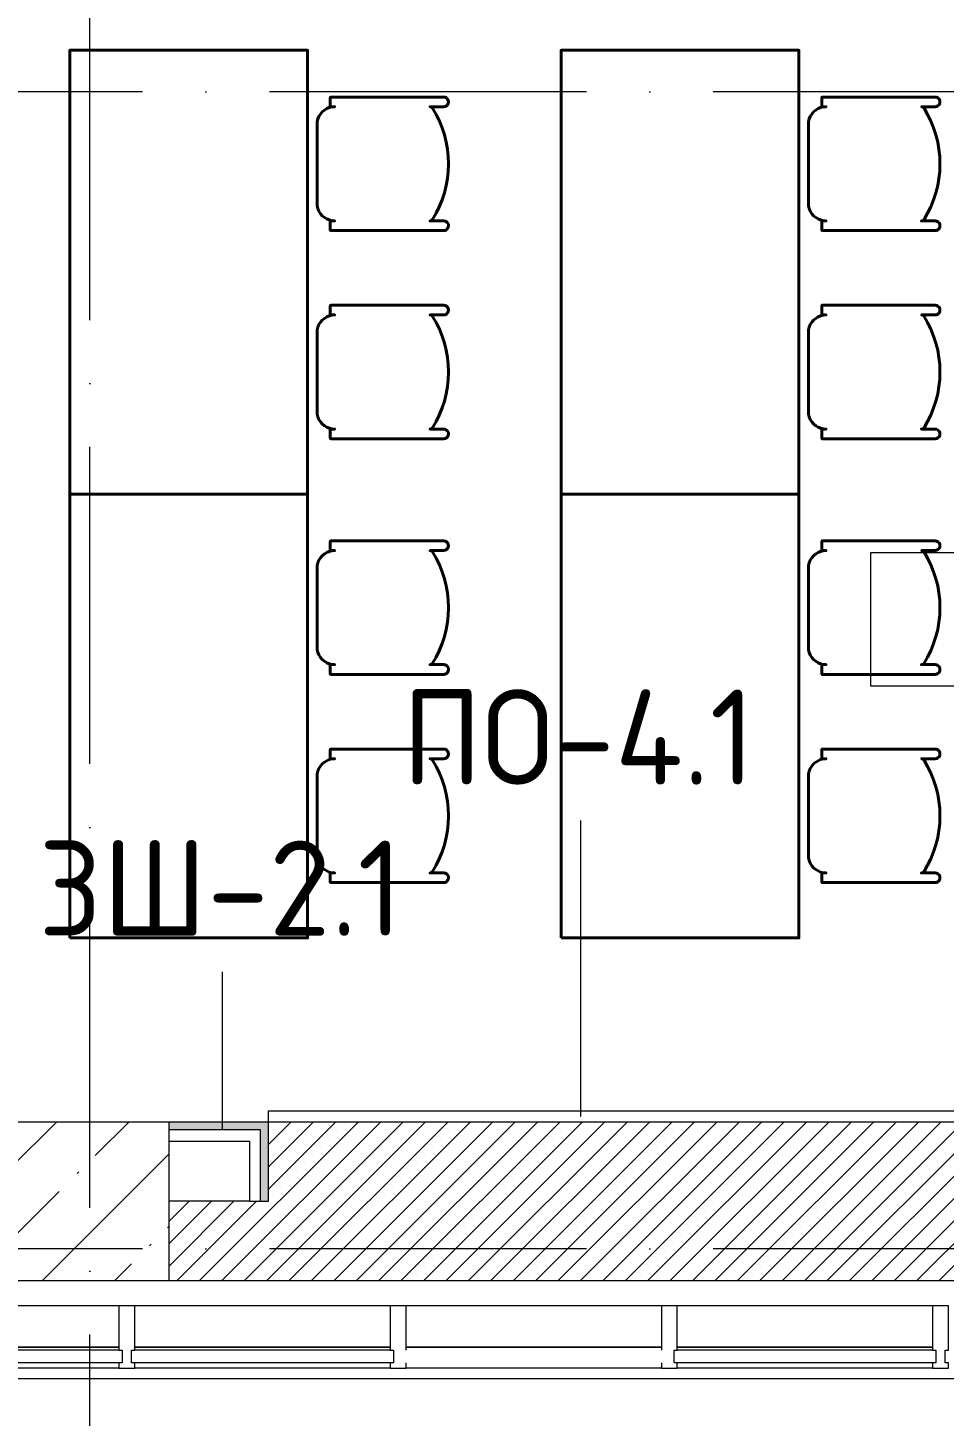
# Model space of a CAD drawing. Header units: millimetres. Extents: x -6467 to 105918, y -7090 to 92481.
# Drawn here: x 74954 to 77845, y -2347 to 2033 of the extents above; entities that cross this region are included whole.
import ezdxf

# ---------------------------------------------------------------- set-up
doc = ezdxf.new("R2010")
doc.units = ezdxf.units.MM
doc.linetypes.add('50_200_ШТРИХ_1Т_ш5_п1_п1_', pattern=[1400, 1000, -200, 0, -200])
for name, color, linetype, lineweight in [('A-FLOR', 7, 'Continuous', 9), ('A-FLOR-IDEN', 7, 'Continuous', 9), ('A-GLAZ', 7, 'Continuous', 5), ('A-GLAZ-CWMG', 7, 'Continuous', 9), ('A-GLAZ-CWMG-1', 7, 'Continuous', 20), ('A-WALL', 7, 'Continuous', 5), ('A-WALL-FNSH-1', 7, 'Continuous', 5), ('A-WALL-IDEN', 7, 'Continuous', 9), ('S-COLS', 7, 'Continuous', 9), ('S-COLS-1', 7, 'Continuous', 5)]:
    doc.layers.add(name, color=color, linetype=linetype, lineweight=lineweight)
for name, color, linetype, lineweight, true_color in [('A-FLOR-PATT-1', 7, 'Continuous', 5, 0xd61c12), ('A-WALL-1', 7, 'Continuous', 5, 0x77b143), ('мебель 2 этаж-1', 7, 'Continuous', 40, 0xaaaaaa), ('Оси-3', 7, '50_200_ШТРИХ_1Т_ш5_п1_п1_', 9, 0xaaaaaa), ('ТХ_функционал-2', 7, 'Continuous', 40, 0xaaaaaa)]:
    doc.layers.add(name, color=color, linetype=linetype, lineweight=lineweight, true_color=true_color)
doc.styles.add('GOST Common', font='GOST_Common.ttf', dxfattribs={"height": 300})

# ---------------------------------------------------------------- blocks, each defined once
blk = doc.blocks.new('BSC_Колонна _Прямоугольная - 500х500-V69-АИ_План этажа Радиаторы_2')
at = {"layer": 'S-COLS-1'}
h = blk.add_hatch(dxfattribs=at)
h.set_pattern_fill('FP_97', color=256, style=0, pattern_type=2)
h.set_pattern_definition([(45, (-75150, 1668.96), (-228.0985, 228.0985), []), (45, (-74921.9, 1668.96), (-228.0985, 228.0985), [403.225, -80.645, 6.706, -73.939])])
h.paths.add_polyline_path([(-250, -250), (250, -250), (250, 250), (-250, 250), (-250, -50.9)])
for p, q in [((250, 250), (-250, 250)), ((-250, 250), (-250, -250)), ((250, -250), (250, 250)), ((-250, -250), (250, -250))]:
    blk.add_line(p, q, dxfattribs=at)
blk = doc.blocks.new('Прямоугольный импост - Импост структурный с накладкой - 180мм-V240-АИ_План этажа Радиаторы_2')
at = {"layer": 'A-GLAZ-CWMG'}
for p, q in [((75241.7, -1999), (74436.1, -1999)), ((75241.7, -2139), (74436.1, -2139)), ((75241.7, -2179), (74436.1, -2179)), ((75241.7, -2196), (74436.1, -2196))]:
    blk.add_line(p, q, dxfattribs=at)
blk = doc.blocks.new('Прямоугольный импост - Импост структурный с накладкой - 180мм-22873265-АИ_План этажа Радиаторы_2')
at = {"layer": 'A-GLAZ-CWMG-1'}
for p, q in [((-25, 0), (-25, 17)), ((-25, 17), (25, 17)), ((-15, 0), (-25, 0)), ((-15, -40), (-15, 0)), ((25, 0), (15, 0)), ((15, 0), (15, -40)), ((25, 17), (25, 0)), ((-25, -180), (-25, -40)), ((-25, -40), (-15, -40)), ((15, -40), (25, -40)), ((25, -40), (25, -180)), ((25, -180), (-25, -180))]:
    blk.add_line(p, q, dxfattribs=at)
blk = doc.blocks.new('Прямоугольный импост - Импост структурный с накладкой - 180мм-22703092-АИ_План этажа Радиаторы_2')
at = {"layer": 'A-GLAZ-CWMG'}
for p, q in [((74386.1, -1999), (73580.6, -1999)), ((74386.1, -2196), (73580.6, -2196))]:
    blk.add_line(p, q, dxfattribs=at)
blk = doc.blocks.new('Прямоугольный импост - Импост структурный с накладкой - 180мм-V237-АИ_План этажа Радиаторы_2')
at = {"layer": 'A-GLAZ-CWMG-1'}
for p, q in [((-25, 0), (-25, 17)), ((-25, 17), (25, 17)), ((-15, 0), (-25, 0)), ((-15, -40), (-15, 0)), ((25, 17), (25, 0)), ((-25, -180), (-25, -40)), ((-25, -40), (-15, -40)), ((25, -40), (25, -180)), ((25, -180), (-25, -180))]:
    blk.add_line(p, q, dxfattribs=at)
blk = doc.blocks.new('Прямоугольный импост - Импост структурный с накладкой - 180мм-22437100-АИ_План этажа Радиаторы_2')
at = {"layer": 'A-GLAZ-CWMG-1'}
for p, q in [((-25, 0), (-25, 17)), ((-25, 17), (25, 17)), ((25, 0), (15, 0)), ((15, 0), (15, -40)), ((25, 17), (25, 0)), ((-25, -180), (-25, -40)), ((15, -40), (25, -40)), ((25, -40), (25, -180)), ((25, -180), (-25, -180))]:
    blk.add_line(p, q, dxfattribs=at)
blk = doc.blocks.new('Отлив_СКБ - Отлив витража-V410-АИ_План этажа Радиаторы_2')
at = {"layer": 'A-GLAZ'}
for p, q in [((7700, 100), (0, 100)), ((2591.7, 2), (3397.2, 2)), ((3447.2, 2), (4252.8, 2)), ((4302.8, 2), (5108.3, 2)), ((5158.3, 2), (5963.9, 2)), ((3397.2, 0), (2591.7, 0)), ((4252.8, 0), (3447.2, 0)), ((5108.3, 0), (4302.8, 0)), ((5963.9, 0), (5158.3, 0))]:
    blk.add_line(p, q, dxfattribs=at)
blk = doc.blocks.new('мебель 2 этаж-28800768-АИ_План этажа Радиаторы_2')
at = {"layer": 'ТХ_функционал-2', "flags": 128}
for points in [[(77350, 2277.1), (77350, 3677.1), (78100, 3677.1), (78100, 2277.1)], [(78900, 2277.1), (78900, 3677.1), (79650, 3677.1), (79650, 2277.1)], [(78529.5, 3529.7), (78174.6, 3529.7), (78172.7, 3528.9), (78171.9, 3526.9), (78171.9, 3501.8), (78172.7, 3499.8), (78174.6, 3499), (78185.8, 3499), (78177, 3498.3), (78168.5, 3496.2), (78160.6, 3493), (78153, 3488.3), (78146.3, 3482.6), (78140.7, 3476), (78136, 3468.5), (78132.7, 3460.4), (78130.7, 3451.9), (78130, 3443.2), (78130, 3194.8), (78130.7, 3186), (78132.7, 3177.6), (78136, 3169.7), (78140.9, 3161.5), (78146.3, 3155.3), (78153.1, 3149.6), (78160.4, 3145.1), (78168.3, 3141.8), (78177.4, 3139.6), (78185.8, 3139), (78174.6, 3139), (78172.7, 3138.2), (78171.9, 3136.2), (78171.9, 3111.1), (78172.7, 3109.1), (78174.6, 3108.3), (78529.5, 3108.3), (78534.3, 3109), (78538.5, 3111.2), (78542, 3114.7), (78544.1, 3118.9), (78544.9, 3123.6), (78544.2, 3128.3), (78541.9, 3132.8), (78538.5, 3136.1), (78534.2, 3138.3), (78529.5, 3139), (78486.5, 3139), (78489.9, 3139.5), (78492.5, 3141), (78494.6, 3143.4), (78506, 3163), (78515.7, 3183), (78524.9, 3205.6), (78532, 3227.6), (78537.7, 3250.2), (78541.7, 3273), (78544, 3295), (78544.9, 3319), (78544.1, 3342.3), (78541.7, 3365.1), (78537.7, 3387.7), (78532.1, 3410.1), (78524.9, 3432.3), (78516.3, 3453.7), (78506, 3474.8), (78494.6, 3494.6), (78492.6, 3496.9), (78489.8, 3498.5), (78486.7, 3499), (78529.5, 3499), (78534.3, 3499.7), (78538.6, 3501.9), (78541.9, 3505.3), (78544.1, 3509.6), (78544.9, 3514.3), (78544.1, 3519.1), (78541.9, 3523.4), (78538.6, 3526.7), (78534.1, 3529)], [(80079.5, 3529.7), (79724.6, 3529.7), (79722.7, 3528.9), (79721.9, 3526.9), (79721.9, 3501.8), (79722.7, 3499.8), (79724.6, 3499), (79735.8, 3499), (79727, 3498.3), (79718.5, 3496.2), (79710.6, 3493), (79703, 3488.3), (79696.3, 3482.6), (79690.7, 3476), (79686, 3468.5), (79682.7, 3460.4), (79680.7, 3451.9), (79680, 3443.2), (79680, 3194.8), (79680.7, 3186), (79682.7, 3177.6), (79686, 3169.7), (79690.9, 3161.5), (79696.3, 3155.3), (79703.1, 3149.6), (79710.4, 3145.1), (79718.3, 3141.8), (79727.4, 3139.6), (79735.8, 3139), (79724.6, 3139), (79722.7, 3138.2), (79721.9, 3136.2), (79721.9, 3111.1), (79722.7, 3109.1), (79724.6, 3108.3), (80079.5, 3108.3), (80084.3, 3109), (80088.5, 3111.2), (80092, 3114.7), (80094.1, 3118.9), (80094.9, 3123.6), (80094.2, 3128.3), (80091.9, 3132.8), (80088.5, 3136.1), (80084.2, 3138.3), (80079.5, 3139), (80036.5, 3139), (80039.9, 3139.5), (80042.5, 3141), (80044.6, 3143.4), (80056, 3163), (80065.7, 3183), (80074.9, 3205.6), (80082, 3227.6), (80087.7, 3250.2), (80091.7, 3273), (80094, 3295), (80094.9, 3319), (80094.1, 3342.3), (80091.7, 3365.1), (80087.7, 3387.7), (80082.1, 3410.1), (80074.9, 3432.3), (80066.3, 3453.7), (80056, 3474.8), (80044.6, 3494.6), (80042.6, 3496.9), (80039.8, 3498.5), (80036.7, 3499), (80079.5, 3499), (80084.3, 3499.7), (80088.6, 3501.9), (80091.9, 3505.3), (80094.1, 3509.6), (80094.9, 3514.3), (80094.1, 3519.1), (80091.9, 3523.4), (80088.6, 3526.7), (80084.1, 3529)], [(78529.5, 2872.8), (78174.6, 2872.8), (78172.7, 2872), (78171.9, 2870), (78171.9, 2844.9), (78172.7, 2842.9), (78174.6, 2842.1), (78185.8, 2842.1), (78177, 2841.4), (78168.5, 2839.4), (78160.6, 2836.1), (78153, 2831.5), (78146.3, 2825.8), (78140.7, 2819.2), (78136, 2811.6), (78132.7, 2803.5), (78130.7, 2795), (78130, 2786.3), (78130, 2537.9), (78130.7, 2529.2), (78132.7, 2520.7), (78136, 2512.8), (78140.9, 2504.6), (78146.3, 2498.5), (78153.1, 2492.7), (78160.4, 2488.2), (78168.3, 2484.9), (78177.4, 2482.8), (78185.8, 2482.1), (78174.6, 2482.1), (78172.7, 2481.3), (78171.9, 2479.3), (78171.9, 2454.2), (78172.7, 2452.2), (78174.6, 2451.4), (78529.5, 2451.4), (78534.3, 2452.2), (78538.5, 2454.3), (78542, 2457.8), (78544.1, 2462), (78544.9, 2466.8), (78544.2, 2471.4), (78541.9, 2475.9), (78538.5, 2479.2), (78534.2, 2481.4), (78529.5, 2482.1), (78486.5, 2482.1), (78489.9, 2482.7), (78492.5, 2484.1), (78494.6, 2486.5), (78506, 2506.1), (78515.7, 2526.1), (78524.9, 2548.8), (78532, 2570.7), (78537.7, 2593.3), (78541.7, 2616.1), (78544, 2638.1), (78544.9, 2662.1), (78544.1, 2685.4), (78541.7, 2708.2), (78537.7, 2730.8), (78532.1, 2753.2), (78524.9, 2775.4), (78516.3, 2796.9), (78506, 2817.9), (78494.6, 2837.7), (78492.6, 2840), (78489.8, 2841.6), (78486.7, 2842.1), (78529.5, 2842.1), (78534.3, 2842.9), (78538.6, 2845.1), (78541.9, 2848.4), (78544.1, 2852.7), (78544.9, 2857.5), (78544.1, 2862.2), (78541.9, 2866.5), (78538.6, 2869.8), (78534.1, 2872.1)], [(80079.5, 2872.8), (79724.6, 2872.8), (79722.7, 2872), (79721.9, 2870), (79721.9, 2844.9), (79722.7, 2842.9), (79724.6, 2842.1), (79735.8, 2842.1), (79727, 2841.4), (79718.5, 2839.4), (79710.6, 2836.1), (79703, 2831.5), (79696.3, 2825.8), (79690.7, 2819.2), (79686, 2811.6), (79682.7, 2803.5), (79680.7, 2795), (79680, 2786.3), (79680, 2537.9), (79680.7, 2529.2), (79682.7, 2520.7), (79686, 2512.8), (79690.9, 2504.6), (79696.3, 2498.5), (79703.1, 2492.7), (79710.4, 2488.2), (79718.3, 2484.9), (79727.4, 2482.8), (79735.8, 2482.1), (79724.6, 2482.1), (79722.7, 2481.3), (79721.9, 2479.3), (79721.9, 2454.2), (79722.7, 2452.2), (79724.6, 2451.4), (80079.5, 2451.4), (80084.3, 2452.2), (80088.5, 2454.3), (80092, 2457.8), (80094.1, 2462), (80094.9, 2466.8), (80094.2, 2471.4), (80091.9, 2475.9), (80088.5, 2479.2), (80084.2, 2481.4), (80079.5, 2482.1), (80036.5, 2482.1), (80039.9, 2482.7), (80042.5, 2484.1), (80044.6, 2486.5), (80056, 2506.1), (80065.7, 2526.1), (80074.9, 2548.8), (80082, 2570.7), (80087.7, 2593.3), (80091.7, 2616.1), (80094, 2638.1), (80094.9, 2662.1), (80094.1, 2685.4), (80091.7, 2708.2), (80087.7, 2730.8), (80082.1, 2753.2), (80074.9, 2775.4), (80066.3, 2796.9), (80056, 2817.9), (80044.6, 2837.7), (80042.6, 2840), (80039.8, 2841.6), (80036.7, 2842.1), (80079.5, 2842.1), (80084.3, 2842.9), (80088.6, 2845.1), (80091.9, 2848.4), (80094.1, 2852.7), (80094.9, 2857.5), (80094.1, 2862.2), (80091.9, 2866.5), (80088.6, 2869.8), (80084.1, 2872.1)], [(77350, 877.1), (77350, 2277.1), (78100, 2277.1), (78100, 877.1)], [(78900, 877.1), (78900, 2277.1), (79650, 2277.1), (79650, 877.1)], [(78529.5, 2129.7), (78174.6, 2129.7), (78172.7, 2128.9), (78171.9, 2126.9), (78171.9, 2101.8), (78172.7, 2099.8), (78174.6, 2099), (78185.8, 2099), (78177, 2098.3), (78168.5, 2096.2), (78160.6, 2093), (78153, 2088.3), (78146.3, 2082.6), (78140.7, 2076), (78136, 2068.5), (78132.7, 2060.4), (78130.7, 2051.9), (78130, 2043.2), (78130, 1794.8), (78130.7, 1786), (78132.7, 1777.6), (78136, 1769.7), (78140.9, 1761.5), (78146.3, 1755.3), (78153.1, 1749.6), (78160.4, 1745.1), (78168.3, 1741.8), (78177.4, 1739.6), (78185.8, 1739), (78174.6, 1739), (78172.7, 1738.2), (78171.9, 1736.2), (78171.9, 1711.1), (78172.7, 1709.1), (78174.6, 1708.3), (78529.5, 1708.3), (78534.3, 1709), (78538.5, 1711.2), (78542, 1714.7), (78544.1, 1718.9), (78544.9, 1723.6), (78544.2, 1728.3), (78541.9, 1732.8), (78538.5, 1736.1), (78534.2, 1738.3), (78529.5, 1739), (78486.5, 1739), (78489.9, 1739.5), (78492.5, 1741), (78494.6, 1743.4), (78506, 1763), (78515.7, 1783), (78524.9, 1805.6), (78532, 1827.6), (78537.7, 1850.2), (78541.7, 1873), (78544, 1895), (78544.9, 1919), (78544.1, 1942.3), (78541.7, 1965.1), (78537.7, 1987.7), (78532.1, 2010.1), (78524.9, 2032.3), (78516.3, 2053.7), (78506, 2074.8), (78494.6, 2094.6), (78492.6, 2096.9), (78489.8, 2098.5), (78486.7, 2099), (78529.5, 2099), (78534.3, 2099.7), (78538.6, 2101.9), (78541.9, 2105.3), (78544.1, 2109.6), (78544.9, 2114.3), (78544.1, 2119.1), (78541.9, 2123.4), (78538.6, 2126.7), (78534.1, 2129)], [(80079.5, 2129.7), (79724.6, 2129.7), (79722.7, 2128.9), (79721.9, 2126.9), (79721.9, 2101.8), (79722.7, 2099.8), (79724.6, 2099), (79735.8, 2099), (79727, 2098.3), (79718.5, 2096.2), (79710.6, 2093), (79703, 2088.3), (79696.3, 2082.6), (79690.7, 2076), (79686, 2068.5), (79682.7, 2060.4), (79680.7, 2051.9), (79680, 2043.2), (79680, 1794.8), (79680.7, 1786), (79682.7, 1777.6), (79686, 1769.7), (79690.9, 1761.5), (79696.3, 1755.3), (79703.1, 1749.6), (79710.4, 1745.1), (79718.3, 1741.8), (79727.4, 1739.6), (79735.8, 1739), (79724.6, 1739), (79722.7, 1738.2), (79721.9, 1736.2), (79721.9, 1711.1), (79722.7, 1709.1), (79724.6, 1708.3), (80079.5, 1708.3), (80084.3, 1709), (80088.5, 1711.2), (80092, 1714.7), (80094.1, 1718.9), (80094.9, 1723.6), (80094.2, 1728.3), (80091.9, 1732.8), (80088.5, 1736.1), (80084.2, 1738.3), (80079.5, 1739), (80036.5, 1739), (80039.9, 1739.5), (80042.5, 1741), (80044.6, 1743.4), (80056, 1763), (80065.7, 1783), (80074.9, 1805.6), (80082, 1827.6), (80087.7, 1850.2), (80091.7, 1873), (80094, 1895), (80094.9, 1919), (80094.1, 1942.3), (80091.7, 1965.1), (80087.7, 1987.7), (80082.1, 2010.1), (80074.9, 2032.3), (80066.3, 2053.7), (80056, 2074.8), (80044.6, 2094.6), (80042.6, 2096.9), (80039.8, 2098.5), (80036.7, 2099), (80079.5, 2099), (80084.3, 2099.7), (80088.6, 2101.9), (80091.9, 2105.3), (80094.1, 2109.6), (80094.9, 2114.3), (80094.1, 2119.1), (80091.9, 2123.4), (80088.6, 2126.7), (80084.1, 2129)], [(78529.5, 1472.8), (78174.6, 1472.8), (78172.7, 1472), (78171.9, 1470), (78171.9, 1444.9), (78172.7, 1442.9), (78174.6, 1442.1), (78185.8, 1442.1), (78177, 1441.4), (78168.5, 1439.4), (78160.6, 1436.1), (78153, 1431.5), (78146.3, 1425.8), (78140.7, 1419.2), (78136, 1411.6), (78132.7, 1403.5), (78130.7, 1395), (78130, 1386.3), (78130, 1137.9), (78130.7, 1129.2), (78132.7, 1120.7), (78136, 1112.8), (78140.9, 1104.6), (78146.3, 1098.5), (78153.1, 1092.7), (78160.4, 1088.2), (78168.3, 1084.9), (78177.4, 1082.8), (78185.8, 1082.1), (78174.6, 1082.1), (78172.7, 1081.3), (78171.9, 1079.3), (78171.9, 1054.2), (78172.7, 1052.2), (78174.6, 1051.4), (78529.5, 1051.4), (78534.3, 1052.2), (78538.5, 1054.3), (78542, 1057.8), (78544.1, 1062), (78544.9, 1066.8), (78544.2, 1071.4), (78541.9, 1075.9), (78538.5, 1079.2), (78534.2, 1081.4), (78529.5, 1082.1), (78486.5, 1082.1), (78489.9, 1082.7), (78492.5, 1084.1), (78494.6, 1086.5), (78506, 1106.1), (78515.7, 1126.1), (78524.9, 1148.8), (78532, 1170.7), (78537.7, 1193.3), (78541.7, 1216.1), (78544, 1238.1), (78544.9, 1262.1), (78544.1, 1285.4), (78541.7, 1308.2), (78537.7, 1330.8), (78532.1, 1353.2), (78524.9, 1375.4), (78516.3, 1396.9), (78506, 1417.9), (78494.6, 1437.7), (78492.6, 1440), (78489.8, 1441.6), (78486.7, 1442.1), (78529.5, 1442.1), (78534.3, 1442.9), (78538.6, 1445.1), (78541.9, 1448.4), (78544.1, 1452.7), (78544.9, 1457.5), (78544.1, 1462.2), (78541.9, 1466.5), (78538.6, 1469.8), (78534.1, 1472.1)], [(80079.5, 1472.8), (79724.6, 1472.8), (79722.7, 1472), (79721.9, 1470), (79721.9, 1444.9), (79722.7, 1442.9), (79724.6, 1442.1), (79735.8, 1442.1), (79727, 1441.4), (79718.5, 1439.4), (79710.6, 1436.1), (79703, 1431.5), (79696.3, 1425.8), (79690.7, 1419.2), (79686, 1411.6), (79682.7, 1403.5), (79680.7, 1395), (79680, 1386.3), (79680, 1137.9), (79680.7, 1129.2), (79682.7, 1120.7), (79686, 1112.8), (79690.9, 1104.6), (79696.3, 1098.5), (79703.1, 1092.7), (79710.4, 1088.2), (79718.3, 1084.9), (79727.4, 1082.8), (79735.8, 1082.1), (79724.6, 1082.1), (79722.7, 1081.3), (79721.9, 1079.3), (79721.9, 1054.2), (79722.7, 1052.2), (79724.6, 1051.4), (80079.5, 1051.4), (80084.3, 1052.2), (80088.5, 1054.3), (80092, 1057.8), (80094.1, 1062), (80094.9, 1066.8), (80094.2, 1071.4), (80091.9, 1075.9), (80088.5, 1079.2), (80084.2, 1081.4), (80079.5, 1082.1), (80036.5, 1082.1), (80039.9, 1082.7), (80042.5, 1084.1), (80044.6, 1086.5), (80056, 1106.1), (80065.7, 1126.1), (80074.9, 1148.8), (80082, 1170.7), (80087.7, 1193.3), (80091.7, 1216.1), (80094, 1238.1), (80094.9, 1262.1), (80094.1, 1285.4), (80091.7, 1308.2), (80087.7, 1330.8), (80082.1, 1353.2), (80074.9, 1375.4), (80066.3, 1396.9), (80056, 1417.9), (80044.6, 1437.7), (80042.6, 1440), (80039.8, 1441.6), (80036.7, 1442.1), (80079.5, 1442.1), (80084.3, 1442.9), (80088.6, 1445.1), (80091.9, 1448.4), (80094.1, 1452.7), (80094.9, 1457.5), (80094.1, 1462.2), (80091.9, 1466.5), (80088.6, 1469.8), (80084.1, 1472.1)]]:
    blk.add_lwpolyline(points, close=True, dxfattribs=at)
blk = doc.blocks.new('AAR_СКБ_Марка_Перекрытия_1 мм - Марка пола-27961726-АИ_План этажа Радиаторы_2')
at = {"layer": 'A-FLOR-IDEN'}
for p, q in [((2.723, 2.101), (-2.69, 2.101)), ((-2.69, 2.101), (-2.69, 0)), ((2.723, 0), (2.723, 2.101)), ((-2.69, 0), (2.723, 0))]:
    blk.add_line(p, q, dxfattribs=at)

msp = doc.modelspace()

# ---------------------------------------------------------------- hatches: boundary and pattern name
at = {"layer": 'A-FLOR-PATT-1'}
h = msp.add_hatch(dxfattribs=at)
h.set_pattern_fill('FP_283', color=256, style=0, pattern_type=2)
h.set_pattern_definition([(45, (78150, -1668.96), (-35.3553, 35.3553), [])])
h.paths.add_polyline_path([(80400, -1919), (80454, -1918.6), (80454, -1844), (80460, -1844), (80460, -1744), (80454, -1744), (80454, -1663), (80535, -1663), (80535, -1669), (80900, -1669), (80900, -1419), (75713, -1419), (75713, -1669), (75400, -1669), (75400, -1919), (80064.8, -1919)])
at = {"layer": 'A-WALL-1'}
for points in [[(75688, -1444), (75713, -1444), (75713, -1419), (75400, -1419), (75400, -1444)], [(75713, -1669), (75713, -1444), (75688, -1444), (75688, -1669)]]:
    msp.add_hatch(color=256, dxfattribs=at).paths.add_polyline_path(points)

# ---------------------------------------------------------------- linework, layer by layer
at = {"layer": 'A-FLOR'}
for p, q in [((80900, -1419), (75713, -1419)), ((75653, -1669), (75400, -1669)), ((75400, -1919), (80400, -1919))]:
    msp.add_line(p, q, dxfattribs=at)
at = {"layer": 'A-WALL'}
for p, q in [((75713, -1384), (80840, -1384)), ((75713, -1419), (75713, -1384)), ((75688, -1444), (75400, -1444)), ((75688, -1669), (75688, -1444)), ((75400, -1479), (75653, -1479)), ((75653, -1479), (75653, -1669)), ((75653, -1669), (75688, -1669))]:
    msp.add_line(p, q, dxfattribs=at)
at = {"layer": 'A-WALL-FNSH-1'}
for p, q in [((75713, -1419), (75400, -1419)), ((75713, -1669), (75713, -1419)), ((75688, -1669), (75713, -1669))]:
    msp.add_line(p, q, dxfattribs=at)
at = {"layer": 'A-WALL-IDEN'}
for p, q in [((76698.3, -1401.5), (76698.3, -468.1)), ((75568.5, -1443.5), (75568.5, -944.8))]:
    msp.add_line(p, q, dxfattribs=at)
at = {"layer": 'Оси-3'}
for p, q in [((75150, -5889.7), (75150, 11717)), ((104718, 1831), (-5267.3, 1831)), ((104718, -1819), (-5267.3, -1819))]:
    msp.add_line(p, q, dxfattribs=at)

# ---------------------------------------------------------------- block references
at = {"layer": 'A-FLOR-IDEN', "xscale": 199.9999999999999, "yscale": 199.9999999999999, "zscale": 199.9999999999999}
msp.add_blockref('AAR_СКБ_Марка_Перекрытия_1 мм - Марка пола-27961726-АИ_План этажа Радиаторы_2', (78150, -43.2), dxfattribs=at)
at = {"layer": 'A-GLAZ', "rotation": 180}
msp.add_blockref('Отлив_СКБ - Отлив витража-V410-АИ_План этажа Радиаторы_2', (80400, -2128.6), dxfattribs=at)
at = {"layer": 'A-GLAZ-CWMG'}
for name, p in [('Прямоугольный импост - Импост структурный с накладкой - 180мм-V240-АИ_План этажа Радиаторы_2', (0, 0)), ('Прямоугольный импост - Импост структурный с накладкой - 180мм-V240-АИ_План этажа Радиаторы_2', (855.6, 0)), ('Прямоугольный импост - Импост структурный с накладкой - 180мм-22703092-АИ_План этажа Радиаторы_2', (2566.7, 0)), ('Прямоугольный импост - Импост структурный с накладкой - 180мм-V240-АИ_План этажа Радиаторы_2', (2566.7, 0))]:
    msp.add_blockref(name, p, dxfattribs=at)
at = {"layer": 'A-GLAZ-CWMG', "extrusion": (0, 0, -1), "rotation": 180}
for name, p in [('Прямоугольный импост - Импост структурный с накладкой - 180мм-22873265-АИ_План этажа Радиаторы_2', (-75266.7, -2179)), ('Прямоугольный импост - Импост структурный с накладкой - 180мм-V237-АИ_План этажа Радиаторы_2', (-76122.2, -2179)), ('Прямоугольный импост - Импост структурный с накладкой - 180мм-22437100-АИ_План этажа Радиаторы_2', (-76977.8, -2179)), ('Прямоугольный импост - Импост структурный с накладкой - 180мм-22873265-АИ_План этажа Радиаторы_2', (-77833.3, -2179))]:
    msp.add_blockref(name, p, dxfattribs=at)
at = {"layer": 'S-COLS'}
msp.add_blockref('BSC_Колонна _Прямоугольная - 500х500-V69-АИ_План этажа Радиаторы_2', (75150, -1669), dxfattribs=at)
at = {"layer": 'мебель 2 этаж-1'}
msp.add_blockref('мебель 2 этаж-28800768-АИ_План этажа Радиаторы_2', (-2263.5, -1715.2), dxfattribs=at)

# ---------------------------------------------------------------- texts
at = {"layer": 'A-WALL-IDEN', "char_height": 300, "attachment_point": 2, "line_spacing_factor": 1.022766, "style": 'GOST Common'}
for s, insert, width in [('\\pt80.001,159.999,240,320.001,399.999,480,560.001,639.999,720,800.001,879.999,960,1040.001,1119.999,1200,1280.001,1359.999,1440,1520.001,1599.999,1680,1760.001,1839.999,1920,2000.001,2079.999,2160,2240.001,2319.999,2400,2480.001,2559.999;ПО-4.1', (76691.3, -54.7), 1178), ('\\pt80.001,159.999,240,320.001,399.999,480,560.001,639.999,720,800.001,879.999,960,1040.001,1119.999,1200,1280.001,1359.999,1440,1520.001,1599.999,1680,1760.001,1839.999,1920,2000.001,2079.999,2160,2240.001,2319.999,2400,2480.001,2559.999;ЗШ-2.1', (75562.5, -531.4), 1190)]:
    msp.add_mtext(s, dxfattribs=dict(at, insert=insert, width=width))

doc.saveas('drawing.dxf')
